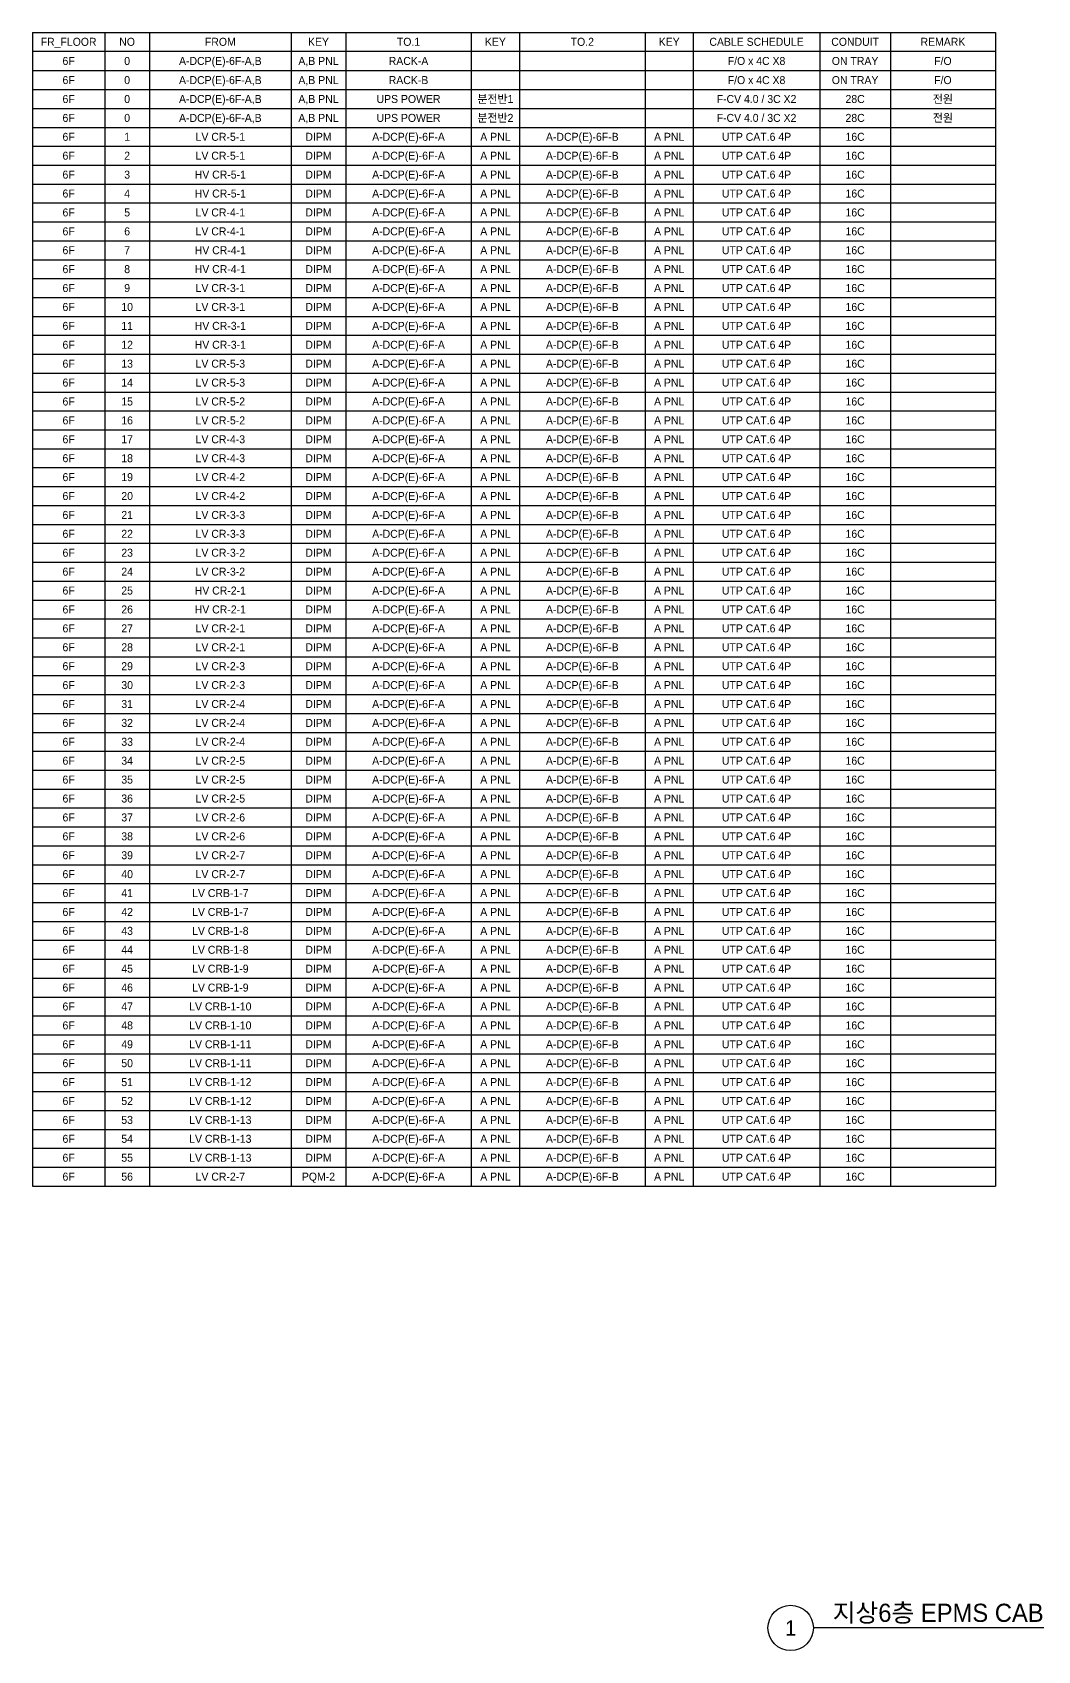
# Model space of a CAD drawing. Header units: millimetres. Extents: x 89450 to 753248, y -530175 to 1209785.
# Drawn here: x 386107 to 435920, y 717225 to 797425 of the extents above; entities that cross this region are included whole.
import ezdxf
from ezdxf.enums import TextEntityAlignment as Align

# ---------------------------------------------------------------- set-up
doc = ezdxf.new("R2010")
doc.units = ezdxf.units.MM
doc.header["$LTSCALE"] = 150
for name, color, linetype in [('-----29 Cable Schedule', 1, 'Continuous'), ('-----30 Text', 2, 'Continuous'), ('-----41 Drawing Title', 2, 'Continuous')]:
    doc.layers.add(name, color=color, linetype=linetype)
doc.styles.add('ELEC', font='')
doc.styles.get('ELEC').set_extended_font_data('Dotum')

msp = doc.modelspace()

# ---------------------------------------------------------------- linework, layer by layer
at = {"layer": '-----29 Cable Schedule'}
for p, q in [((386107, 797425), (386107, 796488)), ((386107, 797425), (433826, 797425)), ((389698, 797425), (389698, 796488)), ((391907, 797425), (391907, 796488)), ((398934, 797425), (398934, 796488)), ((401634, 797425), (401634, 796488)), ((407858, 797425), (407858, 796488)), ((410245, 797425), (410245, 796488)), ((416469, 797425), (416469, 796488)), ((418856, 797425), (418856, 796488)), ((425125, 797425), (425125, 796488)), ((428628, 797425), (428628, 796488)), ((433826, 797425), (433826, 796488)), ((386107, 796488), (386107, 740247)), ((386107, 796488), (433826, 796488)), ((389698, 796488), (389698, 740247)), ((389698, 796488), (389698, 752587)), ((391907, 796488), (391907, 740247)), ((391907, 796488), (391907, 752587)), ((398934, 796488), (398934, 740247)), ((398934, 796488), (398934, 752587)), ((401634, 796488), (401634, 740247)), ((401634, 796488), (401634, 752587)), ((407858, 796488), (407858, 740247)), ((407858, 796488), (407858, 752587)), ((410245, 796488), (410245, 740247)), ((410245, 796488), (410245, 752587)), ((416469, 796488), (416469, 740247)), ((416469, 796488), (416469, 752587)), ((418856, 796488), (418856, 740247)), ((418856, 796488), (418856, 752587)), ((425125, 796488), (425125, 740247)), ((425125, 796488), (425125, 752587)), ((428628, 796488), (428628, 740247)), ((428628, 796488), (428628, 752587)), ((433826, 796488), (433826, 740247)), ((433826, 796488), (433826, 752587)), ((386107, 795529), (433826, 795529)), ((386107, 794592), (433826, 794592)), ((386107, 793655), (433826, 793655)), ((386107, 792718), (433826, 792718)), ((386107, 791781), (433826, 791781)), ((386107, 790844), (433826, 790844)), ((386107, 789907), (433826, 789907)), ((386107, 788970), (433826, 788970)), ((386107, 788033), (433826, 788033)), ((386107, 787096), (433826, 787096)), ((386107, 786159), (433826, 786159)), ((386107, 785222), (433826, 785222)), ((386107, 784285), (433826, 784285)), ((386107, 783348), (433826, 783348)), ((386107, 782411), (433826, 782411)), ((386107, 781474), (433826, 781474)), ((386107, 780537), (433826, 780537)), ((386107, 779600), (433826, 779600)), ((386107, 778663), (433826, 778663)), ((386107, 777726), (433826, 777726)), ((386107, 776789), (433826, 776789)), ((386107, 775852), (433826, 775852)), ((386107, 774915), (433826, 774915)), ((386107, 773978), (433826, 773978)), ((386107, 773041), (433826, 773041)), ((386107, 772104), (433826, 772104)), ((386107, 771167), (433826, 771167)), ((386107, 770230), (433826, 770230)), ((386107, 769293), (433826, 769293)), ((386107, 768356), (433826, 768356)), ((386107, 767420), (433826, 767420)), ((386107, 766483), (433826, 766483)), ((386107, 765546), (433826, 765546)), ((386107, 764609), (433826, 764609)), ((386107, 763672), (433826, 763672)), ((386107, 762735), (433826, 762735)), ((386107, 761798), (433826, 761798)), ((386107, 760861), (433826, 760861)), ((386107, 759924), (433826, 759924)), ((386107, 758987), (433826, 758987)), ((386107, 758050), (433826, 758050)), ((386107, 757113), (433826, 757113)), ((386107, 756176), (433826, 756176)), ((386107, 755239), (433826, 755239)), ((386107, 754302), (433826, 754302)), ((386107, 753365), (433826, 753365)), ((386107, 752428), (433826, 752428)), ((386107, 751491), (433826, 751491)), ((386107, 750554), (433826, 750554)), ((386107, 749617), (433826, 749617)), ((386107, 748680), (433826, 748680)), ((386107, 747743), (433826, 747743)), ((386107, 746806), (433826, 746806)), ((386107, 745869), (433826, 745869)), ((386107, 744932), (433826, 744932)), ((386107, 743995), (433826, 743995)), ((386107, 743058), (433826, 743058)), ((386107, 742121), (433826, 742121)), ((386107, 741184), (433826, 741184)), ((386107, 740247), (433826, 740247))]:
    msp.add_line(p, q, dxfattribs=at)
at = {"layer": '-----41 Drawing Title', "color": 7}
msp.add_line((446394, 718350), (424806, 718350), dxfattribs=at)
msp.add_circle((423681, 718350), 1125, dxfattribs=at)

# ---------------------------------------------------------------- texts
at = {"layer": '-----30 Text', "style": 'ELEC'}
for s, height, p in [('FR_FLOOR', 396.6, (387903, 796957)), ('NO', 396.6, (390803, 796957)), ('FROM', 396.6, (395421, 796957)), ('KEY', 396.6, (400284, 796957)), ('TO.1', 396.6, (404746, 796957)), ('KEY', 396.6, (409051, 796957)), ('TO.2', 396.6, (413357, 796957)), ('KEY', 396.6, (417663, 796957)), ('CABLE SCHEDULE', 396.6, (421991, 796957)), ('CONDUIT', 396.6, (426876, 796957)), ('REMARK', 396.6, (431227, 796957)), ('6F', 396.6, (387903, 796008)), ('0', 397, (390803, 796008)), ('A-DCP(E)-6F-A,B', 396.6, (395421, 796008)), ('A,B PNL', 396.6, (400284, 796008)), ('RACK-A', 396.6, (404746, 796008)), ('F/O x 4C X8', 396.6, (421991, 796008)), ('ON TRAY', 396.6, (426876, 796008)), ('F/O', 396.6, (431227, 796008)), ('6F', 396.6, (387903, 795060)), ('0', 397, (390803, 795060)), ('A-DCP(E)-6F-A,B', 396.6, (395421, 795060)), ('A,B PNL', 396.6, (400284, 795060)), ('RACK-B', 396.6, (404746, 795060)), ('F/O x 4C X8', 396.6, (421991, 795060)), ('ON TRAY', 396.6, (426876, 795060)), ('F/O', 396.6, (431227, 795060)), ('6F', 396.6, (387903, 794123)), ('0', 397, (390803, 794123)), ('A-DCP(E)-6F-A,B', 396.6, (395421, 794123)), ('A,B PNL', 396.6, (400284, 794123)), ('UPS POWER', 396.6, (404746, 794123)), ('분전반1', 396.6, (409051, 794123)), ('F-CV 4.0 / 3C X2', 396.6, (421991, 794123)), ('28C', 396.6, (426876, 794123)), ('전원', 396.6, (431227, 794123)), ('6F', 396.6, (387903, 793186)), ('0', 397, (390803, 793186)), ('A-DCP(E)-6F-A,B', 396.6, (395421, 793186)), ('A,B PNL', 396.6, (400284, 793186)), ('UPS POWER', 396.6, (404746, 793186)), ('분전반2', 396.6, (409051, 793186)), ('F-CV 4.0 / 3C X2', 396.6, (421991, 793186)), ('28C', 396.6, (426876, 793186)), ('전원', 396.6, (431227, 793186)), ('6F', 396.6, (387903, 792249)), ('1', 397, (390803, 792249)), ('LV CR-5-1', 396.6, (395421, 792249)), ('DIPM', 396.6, (400284, 792249)), ('A-DCP(E)-6F-A', 396.6, (404746, 792249)), ('A PNL', 396.6, (409051, 792249)), ('A-DCP(E)-6F-B', 396.6, (413357, 792249)), ('A PNL', 396.6, (417663, 792249)), ('UTP CAT.6 4P', 396.6, (421991, 792249)), ('16C', 396.6, (426876, 792249)), ('6F', 396.6, (387903, 791312)), ('2', 397, (390803, 791312)), ('LV CR-5-1', 396.6, (395421, 791312)), ('DIPM', 396.6, (400284, 791312)), ('A-DCP(E)-6F-A', 396.6, (404746, 791312)), ('A PNL', 396.6, (409051, 791312)), ('A-DCP(E)-6F-B', 396.6, (413357, 791312)), ('A PNL', 396.6, (417663, 791312)), ('UTP CAT.6 4P', 396.6, (421991, 791312)), ('16C', 396.6, (426876, 791312)), ('6F', 396.6, (387903, 790375)), ('3', 397, (390803, 790375)), ('HV CR-5-1', 396.6, (395421, 790375)), ('DIPM', 396.6, (400284, 790375)), ('A-DCP(E)-6F-A', 396.6, (404746, 790375)), ('A PNL', 396.6, (409051, 790375)), ('A-DCP(E)-6F-B', 396.6, (413357, 790375)), ('A PNL', 396.6, (417663, 790375)), ('UTP CAT.6 4P', 396.6, (421991, 790375)), ('16C', 396.6, (426876, 790375)), ('6F', 396.6, (387903, 789438)), ('4', 397, (390803, 789438)), ('HV CR-5-1', 396.6, (395421, 789438)), ('DIPM', 396.6, (400284, 789438)), ('A-DCP(E)-6F-A', 396.6, (404746, 789438)), ('A PNL', 396.6, (409051, 789438)), ('A-DCP(E)-6F-B', 396.6, (413357, 789438)), ('A PNL', 396.6, (417663, 789438)), ('UTP CAT.6 4P', 396.6, (421991, 789438)), ('16C', 396.6, (426876, 789438)), ('6F', 396.6, (387903, 788501)), ('5', 397, (390803, 788501)), ('LV CR-4-1', 396.6, (395421, 788501)), ('DIPM', 396.6, (400284, 788501)), ('A-DCP(E)-6F-A', 396.6, (404746, 788501)), ('A PNL', 396.6, (409051, 788501)), ('A-DCP(E)-6F-B', 396.6, (413357, 788501)), ('A PNL', 396.6, (417663, 788501)), ('UTP CAT.6 4P', 396.6, (421991, 788501)), ('16C', 396.6, (426876, 788501)), ('6F', 396.6, (387903, 787564)), ('6', 397, (390803, 787564)), ('LV CR-4-1', 396.6, (395421, 787564)), ('DIPM', 396.6, (400284, 787564)), ('A-DCP(E)-6F-A', 396.6, (404746, 787564)), ('A PNL', 396.6, (409051, 787564)), ('A-DCP(E)-6F-B', 396.6, (413357, 787564)), ('A PNL', 396.6, (417663, 787564)), ('UTP CAT.6 4P', 396.6, (421991, 787564)), ('16C', 396.6, (426876, 787564)), ('6F', 396.6, (387903, 786628)), ('7', 397, (390803, 786628)), ('HV CR-4-1', 396.6, (395421, 786628)), ('DIPM', 396.6, (400284, 786628)), ('A-DCP(E)-6F-A', 396.6, (404746, 786628)), ('A PNL', 396.6, (409051, 786628)), ('A-DCP(E)-6F-B', 396.6, (413357, 786628)), ('A PNL', 396.6, (417663, 786628)), ('UTP CAT.6 4P', 396.6, (421991, 786628)), ('16C', 396.6, (426876, 786628)), ('6F', 396.6, (387903, 785691)), ('8', 397, (390803, 785691)), ('HV CR-4-1', 396.6, (395421, 785691)), ('DIPM', 396.6, (400284, 785691)), ('A-DCP(E)-6F-A', 396.6, (404746, 785691)), ('A PNL', 396.6, (409051, 785691)), ('A-DCP(E)-6F-B', 396.6, (413357, 785691)), ('A PNL', 396.6, (417663, 785691)), ('UTP CAT.6 4P', 396.6, (421991, 785691)), ('16C', 396.6, (426876, 785691)), ('6F', 396.6, (387903, 784754)), ('9', 397, (390803, 784754)), ('LV CR-3-1', 396.6, (395421, 784754)), ('DIPM', 396.6, (400284, 784754)), ('A-DCP(E)-6F-A', 396.6, (404746, 784754)), ('A PNL', 396.6, (409051, 784754)), ('A-DCP(E)-6F-B', 396.6, (413357, 784754)), ('A PNL', 396.6, (417663, 784754)), ('UTP CAT.6 4P', 396.6, (421991, 784754)), ('16C', 396.6, (426876, 784754)), ('6F', 396.6, (387903, 783817)), ('10', 396.6, (390803, 783817)), ('LV CR-3-1', 396.6, (395421, 783817)), ('DIPM', 396.6, (400284, 783817)), ('A-DCP(E)-6F-A', 396.6, (404746, 783817)), ('A PNL', 396.6, (409051, 783817)), ('A-DCP(E)-6F-B', 396.6, (413357, 783817)), ('A PNL', 396.6, (417663, 783817)), ('UTP CAT.6 4P', 396.6, (421991, 783817)), ('16C', 396.6, (426876, 783817)), ('6F', 396.6, (387903, 782880)), ('11', 396.6, (390803, 782880)), ('HV CR-3-1', 396.6, (395421, 782880)), ('DIPM', 396.6, (400284, 782880)), ('A-DCP(E)-6F-A', 396.6, (404746, 782880)), ('A PNL', 396.6, (409051, 782880)), ('A-DCP(E)-6F-B', 396.6, (413357, 782880)), ('A PNL', 396.6, (417663, 782880)), ('UTP CAT.6 4P', 396.6, (421991, 782880)), ('16C', 396.6, (426876, 782880)), ('6F', 396.6, (387903, 781943)), ('12', 396.6, (390803, 781943)), ('HV CR-3-1', 396.6, (395421, 781943)), ('DIPM', 396.6, (400284, 781943)), ('A-DCP(E)-6F-A', 396.6, (404746, 781943)), ('A PNL', 396.6, (409051, 781943)), ('A-DCP(E)-6F-B', 396.6, (413357, 781943)), ('A PNL', 396.6, (417663, 781943)), ('UTP CAT.6 4P', 396.6, (421991, 781943)), ('16C', 396.6, (426876, 781943)), ('6F', 396.6, (387903, 781006)), ('13', 396.6, (390803, 781006)), ('LV CR-5-3', 396.6, (395421, 781006)), ('DIPM', 396.6, (400284, 781006)), ('A-DCP(E)-6F-A', 396.6, (404746, 781006)), ('A PNL', 396.6, (409051, 781006)), ('A-DCP(E)-6F-B', 396.6, (413357, 781006)), ('A PNL', 396.6, (417663, 781006)), ('UTP CAT.6 4P', 396.6, (421991, 781006)), ('16C', 396.6, (426876, 781006)), ('6F', 396.6, (387903, 780069)), ('14', 396.6, (390803, 780069)), ('LV CR-5-3', 396.6, (395421, 780069)), ('DIPM', 396.6, (400284, 780069)), ('A-DCP(E)-6F-A', 396.6, (404746, 780069)), ('A PNL', 396.6, (409051, 780069)), ('A-DCP(E)-6F-B', 396.6, (413357, 780069)), ('A PNL', 396.6, (417663, 780069)), ('UTP CAT.6 4P', 396.6, (421991, 780069)), ('16C', 396.6, (426876, 780069)), ('6F', 396.6, (387903, 779132)), ('15', 396.6, (390803, 779132)), ('LV CR-5-2', 396.6, (395421, 779132)), ('DIPM', 396.6, (400284, 779132)), ('A-DCP(E)-6F-A', 396.6, (404746, 779132)), ('A PNL', 396.6, (409051, 779132)), ('A-DCP(E)-6F-B', 396.6, (413357, 779132)), ('A PNL', 396.6, (417663, 779132)), ('UTP CAT.6 4P', 396.6, (421991, 779132)), ('16C', 396.6, (426876, 779132)), ('6F', 396.6, (387903, 778195)), ('16', 396.6, (390803, 778195)), ('LV CR-5-2', 396.6, (395421, 778195)), ('DIPM', 396.6, (400284, 778195)), ('A-DCP(E)-6F-A', 396.6, (404746, 778195)), ('A PNL', 396.6, (409051, 778195)), ('A-DCP(E)-6F-B', 396.6, (413357, 778195)), ('A PNL', 396.6, (417663, 778195)), ('UTP CAT.6 4P', 396.6, (421991, 778195)), ('16C', 396.6, (426876, 778195)), ('6F', 396.6, (387903, 777258)), ('17', 396.6, (390803, 777258)), ('LV CR-4-3', 396.6, (395421, 777258)), ('DIPM', 396.6, (400284, 777258)), ('A-DCP(E)-6F-A', 396.6, (404746, 777258)), ('A PNL', 396.6, (409051, 777258)), ('A-DCP(E)-6F-B', 396.6, (413357, 777258)), ('A PNL', 396.6, (417663, 777258)), ('UTP CAT.6 4P', 396.6, (421991, 777258)), ('16C', 396.6, (426876, 777258)), ('6F', 396.6, (387903, 776321)), ('18', 396.6, (390803, 776321)), ('LV CR-4-3', 396.6, (395421, 776321)), ('DIPM', 396.6, (400284, 776321)), ('A-DCP(E)-6F-A', 396.6, (404746, 776321)), ('A PNL', 396.6, (409051, 776321)), ('A-DCP(E)-6F-B', 396.6, (413357, 776321)), ('A PNL', 396.6, (417663, 776321)), ('UTP CAT.6 4P', 396.6, (421991, 776321)), ('16C', 396.6, (426876, 776321)), ('6F', 396.6, (387903, 775384)), ('19', 396.6, (390803, 775384)), ('LV CR-4-2', 396.6, (395421, 775384)), ('DIPM', 396.6, (400284, 775384)), ('A-DCP(E)-6F-A', 396.6, (404746, 775384)), ('A PNL', 396.6, (409051, 775384)), ('A-DCP(E)-6F-B', 396.6, (413357, 775384)), ('A PNL', 396.6, (417663, 775384)), ('UTP CAT.6 4P', 396.6, (421991, 775384)), ('16C', 396.6, (426876, 775384)), ('6F', 396.6, (387903, 774447)), ('20', 396.6, (390803, 774447)), ('LV CR-4-2', 396.6, (395421, 774447)), ('DIPM', 396.6, (400284, 774447)), ('A-DCP(E)-6F-A', 396.6, (404746, 774447)), ('A PNL', 396.6, (409051, 774447)), ('A-DCP(E)-6F-B', 396.6, (413357, 774447)), ('A PNL', 396.6, (417663, 774447)), ('UTP CAT.6 4P', 396.6, (421991, 774447)), ('16C', 396.6, (426876, 774447)), ('6F', 396.6, (387903, 773510)), ('21', 396.6, (390803, 773510)), ('LV CR-3-3', 396.6, (395421, 773510)), ('DIPM', 396.6, (400284, 773510)), ('A-DCP(E)-6F-A', 396.6, (404746, 773510)), ('A PNL', 396.6, (409051, 773510)), ('A-DCP(E)-6F-B', 396.6, (413357, 773510)), ('A PNL', 396.6, (417663, 773510)), ('UTP CAT.6 4P', 396.6, (421991, 773510)), ('16C', 396.6, (426876, 773510)), ('6F', 396.6, (387903, 772573)), ('22', 396.6, (390803, 772573)), ('LV CR-3-3', 396.6, (395421, 772573)), ('DIPM', 396.6, (400284, 772573)), ('A-DCP(E)-6F-A', 396.6, (404746, 772573)), ('A PNL', 396.6, (409051, 772573)), ('A-DCP(E)-6F-B', 396.6, (413357, 772573)), ('A PNL', 396.6, (417663, 772573)), ('UTP CAT.6 4P', 396.6, (421991, 772573)), ('16C', 396.6, (426876, 772573)), ('6F', 396.6, (387903, 771636)), ('23', 396.6, (390803, 771636)), ('LV CR-3-2', 396.6, (395421, 771636)), ('DIPM', 396.6, (400284, 771636)), ('A-DCP(E)-6F-A', 396.6, (404746, 771636)), ('A PNL', 396.6, (409051, 771636)), ('A-DCP(E)-6F-B', 396.6, (413357, 771636)), ('A PNL', 396.6, (417663, 771636)), ('UTP CAT.6 4P', 396.6, (421991, 771636)), ('16C', 396.6, (426876, 771636)), ('6F', 396.6, (387903, 770699)), ('24', 396.6, (390803, 770699)), ('LV CR-3-2', 396.6, (395421, 770699)), ('DIPM', 396.6, (400284, 770699)), ('A-DCP(E)-6F-A', 396.6, (404746, 770699)), ('A PNL', 396.6, (409051, 770699)), ('A-DCP(E)-6F-B', 396.6, (413357, 770699)), ('A PNL', 396.6, (417663, 770699)), ('UTP CAT.6 4P', 396.6, (421991, 770699)), ('16C', 396.6, (426876, 770699)), ('6F', 396.6, (387903, 769762)), ('25', 396.6, (390803, 769762)), ('HV CR-2-1', 396.6, (395421, 769762)), ('DIPM', 396.6, (400284, 769762)), ('A-DCP(E)-6F-A', 396.6, (404746, 769762)), ('A PNL', 396.6, (409051, 769762)), ('A-DCP(E)-6F-B', 396.6, (413357, 769762)), ('A PNL', 396.6, (417663, 769762)), ('UTP CAT.6 4P', 396.6, (421991, 769762)), ('16C', 396.6, (426876, 769762)), ('6F', 396.6, (387903, 768825)), ('26', 396.6, (390803, 768825)), ('HV CR-2-1', 396.6, (395421, 768825)), ('DIPM', 396.6, (400284, 768825)), ('A-DCP(E)-6F-A', 396.6, (404746, 768825)), ('A PNL', 396.6, (409051, 768825)), ('A-DCP(E)-6F-B', 396.6, (413357, 768825)), ('A PNL', 396.6, (417663, 768825)), ('UTP CAT.6 4P', 396.6, (421991, 768825)), ('16C', 396.6, (426876, 768825)), ('6F', 396.6, (387903, 767888)), ('27', 396.6, (390803, 767888)), ('LV CR-2-1', 396.6, (395421, 767888)), ('DIPM', 396.6, (400284, 767888)), ('A-DCP(E)-6F-A', 396.6, (404746, 767888)), ('A PNL', 396.6, (409051, 767888)), ('A-DCP(E)-6F-B', 396.6, (413357, 767888)), ('A PNL', 396.6, (417663, 767888)), ('UTP CAT.6 4P', 396.6, (421991, 767888)), ('16C', 396.6, (426876, 767888)), ('6F', 396.6, (387903, 766951)), ('28', 396.6, (390803, 766951)), ('LV CR-2-1', 396.6, (395421, 766951)), ('DIPM', 396.6, (400284, 766951)), ('A-DCP(E)-6F-A', 396.6, (404746, 766951)), ('A PNL', 396.6, (409051, 766951)), ('A-DCP(E)-6F-B', 396.6, (413357, 766951)), ('A PNL', 396.6, (417663, 766951)), ('UTP CAT.6 4P', 396.6, (421991, 766951)), ('16C', 396.6, (426876, 766951)), ('6F', 396.6, (387903, 766014)), ('29', 396.6, (390803, 766014)), ('LV CR-2-3', 396.6, (395421, 766014)), ('DIPM', 396.6, (400284, 766014)), ('A-DCP(E)-6F-A', 396.6, (404746, 766014)), ('A PNL', 396.6, (409051, 766014)), ('A-DCP(E)-6F-B', 396.6, (413357, 766014)), ('A PNL', 396.6, (417663, 766014)), ('UTP CAT.6 4P', 396.6, (421991, 766014)), ('16C', 396.6, (426876, 766014)), ('6F', 396.6, (387903, 765077)), ('30', 396.6, (390803, 765077)), ('LV CR-2-3', 396.6, (395421, 765077)), ('DIPM', 396.6, (400284, 765077)), ('A-DCP(E)-6F-A', 396.6, (404746, 765077)), ('A PNL', 396.6, (409051, 765077)), ('A-DCP(E)-6F-B', 396.6, (413357, 765077)), ('A PNL', 396.6, (417663, 765077)), ('UTP CAT.6 4P', 396.6, (421991, 765077)), ('16C', 396.6, (426876, 765077)), ('6F', 396.6, (387903, 764140)), ('31', 396.6, (390803, 764140)), ('LV CR-2-4', 396.6, (395421, 764140)), ('DIPM', 396.6, (400284, 764140)), ('A-DCP(E)-6F-A', 396.6, (404746, 764140)), ('A PNL', 396.6, (409051, 764140)), ('A-DCP(E)-6F-B', 396.6, (413357, 764140)), ('A PNL', 396.6, (417663, 764140)), ('UTP CAT.6 4P', 396.6, (421991, 764140)), ('16C', 396.6, (426876, 764140)), ('6F', 396.6, (387903, 763203)), ('32', 396.6, (390803, 763203)), ('LV CR-2-4', 396.6, (395421, 763203)), ('DIPM', 396.6, (400284, 763203)), ('A-DCP(E)-6F-A', 396.6, (404746, 763203)), ('A PNL', 396.6, (409051, 763203)), ('A-DCP(E)-6F-B', 396.6, (413357, 763203)), ('A PNL', 396.6, (417663, 763203)), ('UTP CAT.6 4P', 396.6, (421991, 763203)), ('16C', 396.6, (426876, 763203)), ('6F', 396.6, (387903, 762266)), ('33', 396.6, (390803, 762266)), ('LV CR-2-4', 396.6, (395421, 762266)), ('DIPM', 396.6, (400284, 762266)), ('A-DCP(E)-6F-A', 396.6, (404746, 762266)), ('A PNL', 396.6, (409051, 762266)), ('A-DCP(E)-6F-B', 396.6, (413357, 762266)), ('A PNL', 396.6, (417663, 762266)), ('UTP CAT.6 4P', 396.6, (421991, 762266)), ('16C', 396.6, (426876, 762266)), ('6F', 396.6, (387903, 761329)), ('34', 396.6, (390803, 761329)), ('LV CR-2-5', 396.6, (395421, 761329)), ('DIPM', 396.6, (400284, 761329)), ('A-DCP(E)-6F-A', 396.6, (404746, 761329)), ('A PNL', 396.6, (409051, 761329)), ('A-DCP(E)-6F-B', 396.6, (413357, 761329)), ('A PNL', 396.6, (417663, 761329)), ('UTP CAT.6 4P', 396.6, (421991, 761329)), ('16C', 396.6, (426876, 761329)), ('6F', 396.6, (387903, 760392)), ('35', 396.6, (390803, 760392)), ('LV CR-2-5', 396.6, (395421, 760392)), ('DIPM', 396.6, (400284, 760392)), ('A-DCP(E)-6F-A', 396.6, (404746, 760392)), ('A PNL', 396.6, (409051, 760392)), ('A-DCP(E)-6F-B', 396.6, (413357, 760392)), ('A PNL', 396.6, (417663, 760392)), ('UTP CAT.6 4P', 396.6, (421991, 760392)), ('16C', 396.6, (426876, 760392)), ('6F', 396.6, (387903, 759455)), ('36', 396.6, (390803, 759455)), ('LV CR-2-5', 396.6, (395421, 759455)), ('DIPM', 396.6, (400284, 759455)), ('A-DCP(E)-6F-A', 396.6, (404746, 759455)), ('A PNL', 396.6, (409051, 759455)), ('A-DCP(E)-6F-B', 396.6, (413357, 759455)), ('A PNL', 396.6, (417663, 759455)), ('UTP CAT.6 4P', 396.6, (421991, 759455)), ('16C', 396.6, (426876, 759455)), ('6F', 396.6, (387903, 758518)), ('37', 396.6, (390803, 758518)), ('LV CR-2-6', 396.6, (395421, 758518)), ('DIPM', 396.6, (400284, 758518)), ('A-DCP(E)-6F-A', 396.6, (404746, 758518)), ('A PNL', 396.6, (409051, 758518)), ('A-DCP(E)-6F-B', 396.6, (413357, 758518)), ('A PNL', 396.6, (417663, 758518)), ('UTP CAT.6 4P', 396.6, (421991, 758518)), ('16C', 396.6, (426876, 758518)), ('6F', 396.6, (387903, 757581)), ('38', 396.6, (390803, 757581)), ('LV CR-2-6', 396.6, (395421, 757581)), ('DIPM', 396.6, (400284, 757581)), ('A-DCP(E)-6F-A', 396.6, (404746, 757581)), ('A PNL', 396.6, (409051, 757581)), ('A-DCP(E)-6F-B', 396.6, (413357, 757581)), ('A PNL', 396.6, (417663, 757581)), ('UTP CAT.6 4P', 396.6, (421991, 757581)), ('16C', 396.6, (426876, 757581)), ('6F', 396.6, (387903, 756644)), ('39', 396.6, (390803, 756644)), ('LV CR-2-7', 396.6, (395421, 756644)), ('DIPM', 396.6, (400284, 756644)), ('A-DCP(E)-6F-A', 396.6, (404746, 756644)), ('A PNL', 396.6, (409051, 756644)), ('A-DCP(E)-6F-B', 396.6, (413357, 756644)), ('A PNL', 396.6, (417663, 756644)), ('UTP CAT.6 4P', 396.6, (421991, 756644)), ('16C', 396.6, (426876, 756644)), ('6F', 396.6, (387903, 755707)), ('40', 396.6, (390803, 755707)), ('LV CR-2-7', 396.6, (395421, 755707)), ('DIPM', 396.6, (400284, 755707)), ('A-DCP(E)-6F-A', 396.6, (404746, 755707)), ('A PNL', 396.6, (409051, 755707)), ('A-DCP(E)-6F-B', 396.6, (413357, 755707)), ('A PNL', 396.6, (417663, 755707)), ('UTP CAT.6 4P', 396.6, (421991, 755707)), ('16C', 396.6, (426876, 755707)), ('6F', 396.6, (387903, 754770)), ('41', 396.6, (390803, 754770)), ('LV CRB-1-7', 396.6, (395421, 754770)), ('DIPM', 396.6, (400284, 754770)), ('A-DCP(E)-6F-A', 396.6, (404746, 754770)), ('A PNL', 396.6, (409051, 754770)), ('A-DCP(E)-6F-B', 396.6, (413357, 754770)), ('A PNL', 396.6, (417663, 754770)), ('UTP CAT.6 4P', 396.6, (421991, 754770)), ('16C', 396.6, (426876, 754770)), ('6F', 396.6, (387903, 753833)), ('42', 396.6, (390803, 753833)), ('LV CRB-1-7', 396.6, (395421, 753833)), ('DIPM', 396.6, (400284, 753833)), ('A-DCP(E)-6F-A', 396.6, (404746, 753833)), ('A PNL', 396.6, (409051, 753833)), ('A-DCP(E)-6F-B', 396.6, (413357, 753833)), ('A PNL', 396.6, (417663, 753833)), ('UTP CAT.6 4P', 396.6, (421991, 753833)), ('16C', 396.6, (426876, 753833)), ('6F', 396.6, (387903, 752896)), ('43', 396.6, (390803, 752896)), ('LV CRB-1-8', 396.6, (395421, 752896)), ('DIPM', 396.6, (400284, 752896)), ('A-DCP(E)-6F-A', 396.6, (404746, 752896)), ('A PNL', 396.6, (409051, 752896)), ('A-DCP(E)-6F-B', 396.6, (413357, 752896)), ('A PNL', 396.6, (417663, 752896)), ('UTP CAT.6 4P', 396.6, (421991, 752896)), ('16C', 396.6, (426876, 752896)), ('6F', 396.6, (387903, 751959)), ('44', 396.6, (390803, 751959)), ('LV CRB-1-8', 396.6, (395421, 751959)), ('DIPM', 396.6, (400284, 751959)), ('A-DCP(E)-6F-A', 396.6, (404746, 751959)), ('A PNL', 396.6, (409051, 751959)), ('A-DCP(E)-6F-B', 396.6, (413357, 751959)), ('A PNL', 396.6, (417663, 751959)), ('UTP CAT.6 4P', 396.6, (421991, 751959)), ('16C', 396.6, (426876, 751959)), ('6F', 396.6, (387903, 751022)), ('45', 396.6, (390803, 751022)), ('LV CRB-1-9', 396.6, (395421, 751022)), ('DIPM', 396.6, (400284, 751022)), ('A-DCP(E)-6F-A', 396.6, (404746, 751022)), ('A PNL', 396.6, (409051, 751022)), ('A-DCP(E)-6F-B', 396.6, (413357, 751022)), ('A PNL', 396.6, (417663, 751022)), ('UTP CAT.6 4P', 396.6, (421991, 751022)), ('16C', 396.6, (426876, 751022)), ('6F', 396.6, (387903, 750085)), ('46', 396.6, (390803, 750085)), ('LV CRB-1-9', 396.6, (395421, 750085)), ('DIPM', 396.6, (400284, 750085)), ('A-DCP(E)-6F-A', 396.6, (404746, 750085)), ('A PNL', 396.6, (409051, 750085)), ('A-DCP(E)-6F-B', 396.6, (413357, 750085)), ('A PNL', 396.6, (417663, 750085)), ('UTP CAT.6 4P', 396.6, (421991, 750085)), ('16C', 396.6, (426876, 750085)), ('6F', 396.6, (387903, 749149)), ('47', 396.6, (390803, 749149)), ('LV CRB-1-10', 396.6, (395421, 749149)), ('DIPM', 396.6, (400284, 749149)), ('A-DCP(E)-6F-A', 396.6, (404746, 749149)), ('A PNL', 396.6, (409051, 749149)), ('A-DCP(E)-6F-B', 396.6, (413357, 749149)), ('A PNL', 396.6, (417663, 749149)), ('UTP CAT.6 4P', 396.6, (421991, 749149)), ('16C', 396.6, (426876, 749149)), ('6F', 396.6, (387903, 748212)), ('48', 396.6, (390803, 748212)), ('LV CRB-1-10', 396.6, (395421, 748212)), ('DIPM', 396.6, (400284, 748212)), ('A-DCP(E)-6F-A', 396.6, (404746, 748212)), ('A PNL', 396.6, (409051, 748212)), ('A-DCP(E)-6F-B', 396.6, (413357, 748212)), ('A PNL', 396.6, (417663, 748212)), ('UTP CAT.6 4P', 396.6, (421991, 748212)), ('16C', 396.6, (426876, 748212)), ('6F', 396.6, (387903, 747275)), ('49', 396.6, (390803, 747275)), ('LV CRB-1-11', 396.6, (395421, 747275)), ('DIPM', 396.6, (400284, 747275)), ('A-DCP(E)-6F-A', 396.6, (404746, 747275)), ('A PNL', 396.6, (409051, 747275)), ('A-DCP(E)-6F-B', 396.6, (413357, 747275)), ('A PNL', 396.6, (417663, 747275)), ('UTP CAT.6 4P', 396.6, (421991, 747275)), ('16C', 396.6, (426876, 747275)), ('6F', 396.6, (387903, 746338)), ('50', 396.6, (390803, 746338)), ('LV CRB-1-11', 396.6, (395421, 746338)), ('DIPM', 396.6, (400284, 746338)), ('A-DCP(E)-6F-A', 396.6, (404746, 746338)), ('A PNL', 396.6, (409051, 746338)), ('A-DCP(E)-6F-B', 396.6, (413357, 746338)), ('A PNL', 396.6, (417663, 746338)), ('UTP CAT.6 4P', 396.6, (421991, 746338)), ('16C', 396.6, (426876, 746338)), ('6F', 396.6, (387903, 745401)), ('51', 396.6, (390803, 745401)), ('LV CRB-1-12', 396.6, (395421, 745401)), ('DIPM', 396.6, (400284, 745401)), ('A-DCP(E)-6F-A', 396.6, (404746, 745401)), ('A PNL', 396.6, (409051, 745401)), ('A-DCP(E)-6F-B', 396.6, (413357, 745401)), ('A PNL', 396.6, (417663, 745401)), ('UTP CAT.6 4P', 396.6, (421991, 745401)), ('16C', 396.6, (426876, 745401)), ('6F', 396.6, (387903, 744464)), ('52', 396.6, (390803, 744464)), ('LV CRB-1-12', 396.6, (395421, 744464)), ('DIPM', 396.6, (400284, 744464)), ('A-DCP(E)-6F-A', 396.6, (404746, 744464)), ('A PNL', 396.6, (409051, 744464)), ('A-DCP(E)-6F-B', 396.6, (413357, 744464)), ('A PNL', 396.6, (417663, 744464)), ('UTP CAT.6 4P', 396.6, (421991, 744464)), ('16C', 396.6, (426876, 744464)), ('6F', 396.6, (387903, 743527)), ('53', 396.6, (390803, 743527)), ('LV CRB-1-13', 396.6, (395421, 743527)), ('DIPM', 396.6, (400284, 743527)), ('A-DCP(E)-6F-A', 396.6, (404746, 743527)), ('A PNL', 396.6, (409051, 743527)), ('A-DCP(E)-6F-B', 396.6, (413357, 743527)), ('A PNL', 396.6, (417663, 743527)), ('UTP CAT.6 4P', 396.6, (421991, 743527)), ('16C', 396.6, (426876, 743527)), ('6F', 396.6, (387903, 742590)), ('54', 396.6, (390803, 742590)), ('LV CRB-1-13', 396.6, (395421, 742590)), ('DIPM', 396.6, (400284, 742590)), ('A-DCP(E)-6F-A', 396.6, (404746, 742590)), ('A PNL', 396.6, (409051, 742590)), ('A-DCP(E)-6F-B', 396.6, (413357, 742590)), ('A PNL', 396.6, (417663, 742590)), ('UTP CAT.6 4P', 396.6, (421991, 742590)), ('16C', 396.6, (426876, 742590)), ('6F', 396.6, (387903, 741653)), ('55', 396.6, (390803, 741653)), ('LV CRB-1-13', 396.6, (395421, 741653)), ('DIPM', 396.6, (400284, 741653)), ('A-DCP(E)-6F-A', 396.6, (404746, 741653)), ('A PNL', 396.6, (409051, 741653)), ('A-DCP(E)-6F-B', 396.6, (413357, 741653)), ('A PNL', 396.6, (417663, 741653)), ('UTP CAT.6 4P', 396.6, (421991, 741653)), ('16C', 396.6, (426876, 741653)), ('6F', 396.6, (387903, 740716)), ('56', 396.6, (390803, 740716)), ('LV CR-2-7', 396.6, (395421, 740716)), ('PQM-2', 396.6, (400284, 740716)), ('A-DCP(E)-6F-A', 396.6, (404746, 740716)), ('A PNL', 396.6, (409051, 740716)), ('A-DCP(E)-6F-B', 396.6, (413357, 740716)), ('A PNL', 396.6, (417663, 740716)), ('UTP CAT.6 4P', 396.6, (421991, 740716)), ('16C', 396.6, (426876, 740716))]:
    msp.add_text(s, height=height, dxfattribs=at).set_placement(p, align=Align.MIDDLE_CENTER)
at = {"layer": '-----41 Drawing Title', "color": 2, "style": 'ELEC'}
msp.add_text('지상6층 EPMS CABLE SCHEDULE', height=900, dxfattribs=at).set_placement((425764, 718650))
at = {"layer": '-----41 Drawing Title', "color": 7, "style": 'ELEC'}
msp.add_text('1', height=750, dxfattribs=at).set_placement((423681, 718350), align=Align.MIDDLE)

doc.saveas('drawing.dxf')
